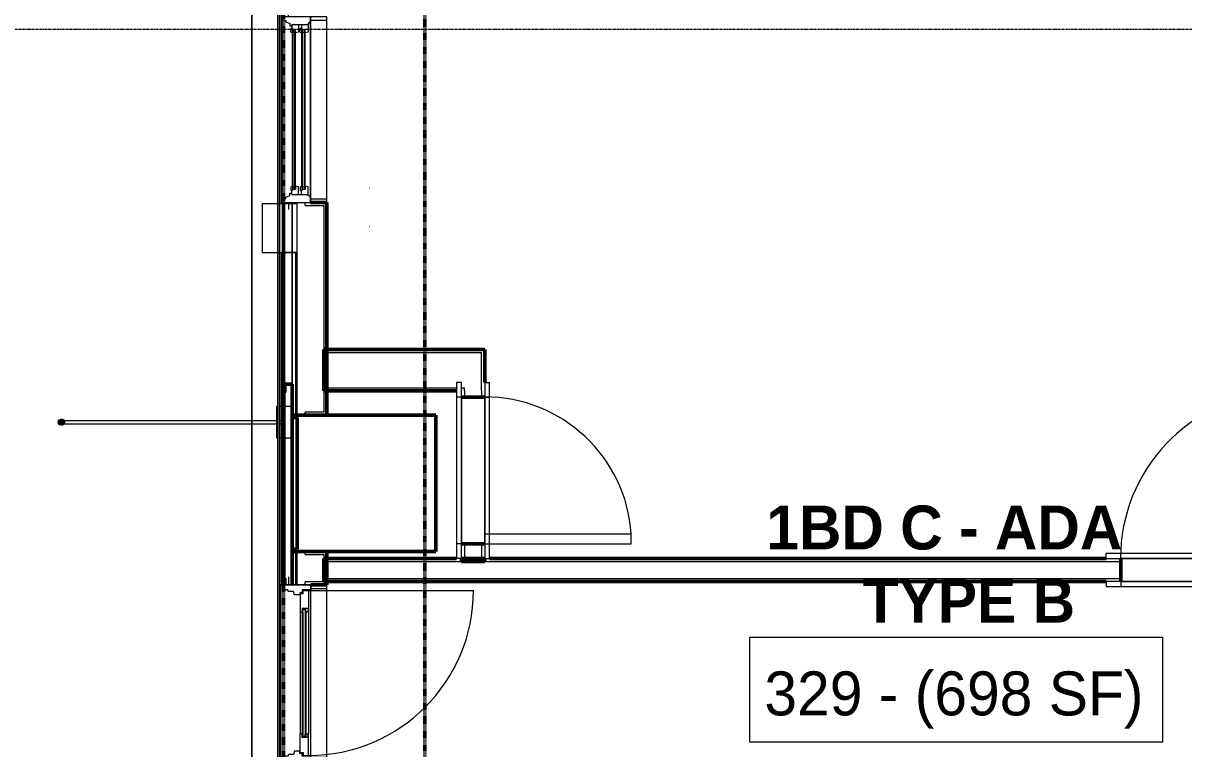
# Model space of a CAD drawing. Header units: inches. Extents: x -4218 to -1830, y 9767 to 12426.
# Drawn here: x -3914 to -3676.5, y 10668.9 to 10817.5 of the extents above; entities that cross this region are included whole.
import ezdxf

# ---------------------------------------------------------------- set-up
doc = ezdxf.new("R2010")
doc.units = ezdxf.units.IN
doc.header["$MEASUREMENT"] = 0
doc.linetypes.add('Dash 1_16_', pattern=[0.125, 0.0625, -0.0625])
doc.linetypes.add('Grid Line 1_2_', pattern=[0.875, 0.5, -0.125, 0.125, -0.125])
for name, color, linetype, lineweight in [('0-1', 7, 'Continuous', 5), ('0-2', 10, 'Continuous', 9), ('A-AREA-IDEN', 2, 'Continuous', 9), ('A-DOOR-1', 10, 'Continuous', 9), ('A-DOOR-2', 50, 'Continuous', 20), ('A-DOOR-5', 31, 'Continuous', 9), ('A-DOOR-6', 31, 'Continuous', 20), ('A-DOOR-FRAM', 31, 'Continuous', 9), ('A-DOOR-FRAM-1', 10, 'Continuous', 9), ('A-DOOR-FRAM-4', 31, 'Continuous', 20), ('A-DOOR-GLAZ', 31, 'Continuous', 9), ('A-GENM', 5, 'Continuous', 9), ('A-GENM-6', 5, 'Continuous', 50), ('A-GLAZ-1', 151, 'Continuous', 9), ('A-GLAZ-2', 151, 'Continuous', 20), ('A-GLAZ-3', 151, 'Continuous', 50), ('A-WALL', 113, 'Continuous', 13), ('A-WALL-1', 7, 'Continuous', 50), ('A-WALL-2', 250, 'Continuous', 13), ('A-WALL-3', 10, 'Continuous', 9), ('A-WALL-4', 252, 'Continuous', 9), ('A-WALL-7', 113, 'Continuous', 9), ('A-WALL-8', 113, 'Continuous', 50), ('C-PROP-LINE-1', 91, 'Dash 1_16_', 50), ('I-WALL-1', 7, 'Continuous', 50), ('M-EQPM', 50, 'Continuous', 9), ('S-GRID-1', 1, 'Grid Line 1_2_', 9)]:
    doc.layers.add(name, color=color, linetype=linetype, lineweight=lineweight)
doc.styles.add('Century Gothic', font='ufonts.com_century-gothic.ttf', dxfattribs={"height": 9})
doc.styles.add('Century Gothic_B', font='GOTHICB.TTF', dxfattribs={"height": 9})

# ---------------------------------------------------------------- blocks, each defined once
blk = doc.blocks.new('SWING - SINGLE - FLUSH - 2-10 x 6-8 - PRIVACY-3199407-BACKGROUND - RCP - 3RD FLOOR')
at = {"layer": 'A-DOOR-1'}
blk.add_arc((17, 2.37), 34.07, 93.3657, 180, dxfattribs=at)
at = {"layer": 'A-DOOR-2'}
for p, q in [((15, 2.37), (15, 36.38)), ((17, 36.38), (15, 36.38)), ((17, 2.37), (17, 36.38)), ((17, 2.37), (15, 2.37))]:
    blk.add_line(p, q, dxfattribs=at)
at = {"layer": 'A-DOOR-FRAM-1'}
for p, q in [((-17, 3.37), (-20, 3.37)), ((-20, 2.37), (-20, 3.37)), ((17, 3.37), (-17, 3.37)), ((-17, 2.37), (-17, 3.37)), ((20, 3.37), (17, 3.37)), ((17, 2.37), (17, 3.37)), ((20, 2.37), (20, 3.37)), ((-20, 2.37), (-17, 2.37)), ((-17, 2.37), (17, 2.37)), ((17, 2.37), (20, 2.37)), ((-17, -2.38), (-20, -2.38)), ((-20, -2.38), (-20, -3.38)), ((17, -2.38), (-17, -2.38)), ((-17, -2.38), (-17, -3.38)), ((20, -2.38), (17, -2.38)), ((17, -2.38), (17, -3.38)), ((20, -2.38), (20, -3.38)), ((-20, -3.38), (-17, -3.38)), ((-17, -3.38), (17, -3.38)), ((17, -3.38), (20, -3.38))]:
    blk.add_line(p, q, dxfattribs=at)
blk = doc.blocks.new('SWING - SINGLE - FLUSH - 30_ x 80_ - MAGIC PAK DOOR - ACOUSTICAL SEAL-3199413-BACKGROUND - RCP - 3RD FLOOR')
at = {"layer": 'A-DOOR-1'}
blk.add_arc((15, 2.375), 30.067, 93.81407, 180, dxfattribs=at)
at = {"layer": 'A-DOOR-2'}
for p, q in [((13, 2.375), (13, 32.375)), ((15, 32.375), (13, 32.375)), ((15, 2.375), (15, 32.375)), ((15, 2.375), (13, 2.375))]:
    blk.add_line(p, q, dxfattribs=at)
at = {"layer": 'A-DOOR-FRAM-1'}
for p, q in [((-15, 3.375), (-18, 3.375)), ((-18, 2.375), (-18, 3.375)), ((15, 3.375), (-15, 3.375)), ((-15, 2.375), (-15, 3.375)), ((18, 3.375), (15, 3.375)), ((15, 2.375), (15, 3.375)), ((18, 2.375), (18, 3.375)), ((-18, 2.375), (-15, 2.375)), ((-15, 2.375), (15, 2.375)), ((15, 2.375), (18, 2.375)), ((-15, -2.375), (-18, -2.375)), ((-18, -2.375), (-18, -3.375)), ((15, -2.375), (-15, -2.375)), ((-15, -2.375), (-15, -3.375)), ((18, -2.375), (15, -2.375)), ((15, -2.375), (15, -3.375)), ((18, -2.375), (18, -3.375)), ((-18, -3.375), (-15, -3.375)), ((-15, -3.375), (15, -3.375)), ((15, -3.375), (18, -3.375))]:
    blk.add_line(p, q, dxfattribs=at)
blk = doc.blocks.new('CTR - 1st Phase - Unit Layouts_rvt-1-BACKGROUND - RCP - 3RD FLOOR')
at = {"layer": 'A-WALL-1'}
for p, q in [((-3819.57, 10740.87), (-3824.32, 10740.87)), ((-3824.32, 10710.87), (-3819.57, 10710.87)), ((-3852.47, 10707.25), (-3852.47, 10707.87)), ((-3852.47, 10707.87), (-3825.32, 10707.87)), ((-3852.47, 10703.75), (-3852.47, 10707.25)), ((-3824.32, 10707.87), (-3819.57, 10707.87)), ((-3824.32, 10707.25), (-3824.32, 10707.87)), ((-3823.7, 10707.25), (-3824.32, 10707.25)), ((-3820.2, 10707.25), (-3823.7, 10707.25)), ((-3819.57, 10707.25), (-3820.2, 10707.25)), ((-3819.57, 10707.87), (-3819.57, 10707.25)), ((-3818.57, 10707.87), (-3692.37, 10707.87)), ((-3689.37, 10707.87), (-3689.37, 10703.12)), ((-3852.47, 10703.12), (-3852.47, 10703.75)), ((-3692.37, 10703.12), (-3852.47, 10703.12))]:
    blk.add_line(p, q, dxfattribs=at)
at = {"layer": 'A-WALL-2'}
for p, q in [((-3852.47, 10750.04), (-3820.2, 10750.04)), ((-3820.2, 10742.79), (-3820.2, 10750.04)), ((-3852.47, 10742.79), (-3825.32, 10742.79)), ((-3824.32, 10742.79), (-3823.7, 10742.79)), ((-3823.7, 10742.17), (-3823.7, 10742.79)), ((-3823.7, 10742.17), (-3823.7, 10740.87)), ((-3820.2, 10742.17), (-3820.2, 10742.79)), ((-3820.2, 10742.17), (-3820.2, 10740.87)), ((-3823.7, 10710.87), (-3823.7, 10707.87)), ((-3820.2, 10710.87), (-3820.2, 10707.87)), ((-3851.85, 10703.75), (-3851.85, 10707.25)), ((-3851.85, 10707.25), (-3689.37, 10707.25)), ((-3820.2, 10707.87), (-3823.7, 10707.87)), ((-3851.85, 10703.75), (-3689.37, 10703.75))]:
    blk.add_line(p, q, dxfattribs=at)
at = {"layer": 'A-WALL-3'}
for p, q in [((-3824.32, 10740.87), (-3824.32, 10710.87)), ((-3819.57, 10710.87), (-3819.57, 10740.87)), ((-3655.37, 10707.87), (-3689.37, 10707.87)), ((-3689.37, 10703.12), (-3655.37, 10703.12))]:
    blk.add_line(p, q, dxfattribs=at)
at = {"layer": 'A-WALL-4'}
for p, q in [((-3824.32, 10740.87), (-3819.57, 10740.87)), ((-3824.32, 10710.87), (-3819.57, 10710.87)), ((-3689.37, 10703.12), (-3689.37, 10707.87))]:
    blk.add_line(p, q, dxfattribs=at)
at = {"layer": 'I-WALL-1'}
for p, q in [((-3852.47, 10742.17), (-3852.47, 10750.67)), ((-3852.47, 10750.67), (-3819.57, 10750.67)), ((-3819.57, 10750.67), (-3819.57, 10750.04)), ((-3819.57, 10750.04), (-3819.57, 10743.87)), ((-3825.32, 10742.17), (-3852.47, 10742.17))]:
    blk.add_line(p, q, dxfattribs=at)
at = {"layer": '0-2', "rotation": 269.9999999999971}
blk.add_blockref('SWING - SINGLE - FLUSH - 30_ x 80_ - MAGIC PAK DOOR - ACOUSTICAL SEAL-3199413-BACKGROUND - RCP - 3RD FLOOR', (-3821.95, 10725.87), dxfattribs=at)
at = {"layer": '0-2'}
blk.add_blockref('SWING - SINGLE - FLUSH - 2-10 x 6-8 - PRIVACY-3199407-BACKGROUND - RCP - 3RD FLOOR', (-3672.37, 10705.5), dxfattribs=at)
blk = doc.blocks.new('Basic Wall _ EXT - FIBER CEMENT - LARGE - ___-2162461-BACKGROUND - RCP - 3RD FLOOR')
at = {"layer": 'A-WALL-7'}
for p, q in [((-3861.93, 9978.98), (-3861.93, 11995.77)), ((-3861.63, 11995.77), (-3861.63, 10089.2)), ((-3861.63, 11995.77), (-3861.63, 10089.2)), ((-3861.62, 11995.77), (-3861.62, 10089.2)), ((-3861.6, 11995.77), (-3861.6, 10089.2)), ((-3861.6, 11995.77), (-3861.6, 10089.2)), ((-3861.59, 11995.77), (-3861.59, 10089.2)), ((-3859, 10780.78), (-3859, 10743.56)), ((-3859, 10780.78), (-3859, 10743.56)), ((-3858.97, 10743.56), (-3858.97, 10780.78)), ((-3858.97, 10780.78), (-3858.97, 10743.56)), ((-3859, 10743.56), (-3859, 10702.45)), ((-3859, 10743.56), (-3859, 10702.45)), ((-3858.97, 10737.19), (-3858.97, 10743.56)), ((-3858.97, 10743.56), (-3858.97, 10737.19)), ((-3858.97, 10737.19), (-3858.97, 10736.75)), ((-3858.97, 10736.75), (-3858.97, 10709.75)), ((-3858.97, 10709.75), (-3858.97, 10709.31)), ((-3858.97, 10702.45), (-3858.97, 10709.31)), ((-3858.97, 10709.31), (-3858.97, 10702.45))]:
    blk.add_line(p, q, dxfattribs=at)
blk = doc.blocks.new('Basic Wall _ EXT - FIBER CEMENT - SMALL - ___-2145935-BACKGROUND - RCP - 3RD FLOOR')
at = {"layer": 'A-WALL-7'}
for p, q in [((-3867.29, 10977.68), (-3867.29, 10736.13)), ((-3867.29, 10977.68), (-3867.29, 10736.13)), ((-3867.21, 10736.13), (-3867.21, 10977.68)), ((-3867.21, 10977.68), (-3867.21, 10736.13)), ((-3861.25, 10974.8), (-3861.25, 10780.53)), ((-3861.19, 10974.8), (-3861.19, 10780.53)), ((-3860.73, 10780.78), (-3860.73, 10780.53)), ((-3860.73, 10780.78), (-3860.73, 10780.53)), ((-3860.73, 10780.78), (-3860.73, 10780.53)), ((-3858.3, 10780.78), (-3858.3, 10780.53)), ((-3858.3, 10780.78), (-3858.3, 10780.53)), ((-3861.25, 10770.53), (-3861.25, 10739.01)), ((-3861.19, 10770.53), (-3861.19, 10739.01)), ((-3860.73, 10770.53), (-3860.73, 10739.01)), ((-3860.73, 10770.53), (-3860.73, 10739.01)), ((-3860.73, 10770.53), (-3860.73, 10739.01)), ((-3858.3, 10770.53), (-3858.3, 10737.19)), ((-3858.3, 10770.53), (-3858.3, 10737.19)), ((-3861.25, 10739.01), (-3861.25, 10738.93)), ((-3861.25, 10738.9), (-3861.25, 10736.13)), ((-3861.19, 10739.01), (-3861.19, 10738.93)), ((-3861.19, 10738.9), (-3861.19, 10736.13)), ((-3860.73, 10739.01), (-3860.73, 10736.12)), ((-3860.73, 10739.01), (-3860.73, 10736.12)), ((-3860.73, 10739.01), (-3860.73, 10736.12)), ((-3867.29, 10736.07), (-3867.29, 10736.02)), ((-3867.29, 10736.07), (-3867.29, 10736.02)), ((-3867.29, 10736.01), (-3867.29, 10735.95)), ((-3867.29, 10736.01), (-3867.29, 10735.95)), ((-3867.29, 10735.94), (-3867.29, 10735.86)), ((-3867.29, 10735.94), (-3867.29, 10735.86)), ((-3867.29, 10735.85), (-3867.29, 10735.76)), ((-3867.29, 10735.85), (-3867.29, 10735.76)), ((-3867.29, 10735.75), (-3867.29, 10735.67)), ((-3867.29, 10735.75), (-3867.29, 10735.67)), ((-3867.29, 10735.65), (-3867.29, 10735.58)), ((-3867.29, 10735.65), (-3867.29, 10735.58)), ((-3867.29, 10735.56), (-3867.29, 10735.5)), ((-3867.29, 10735.56), (-3867.29, 10735.5)), ((-3867.29, 10735.49), (-3867.29, 10735.44)), ((-3867.29, 10735.49), (-3867.29, 10735.44)), ((-3867.29, 10735.38), (-3867.29, 10632.64)), ((-3867.29, 10735.38), (-3867.29, 10632.64)), ((-3867.21, 10736.02), (-3867.21, 10736.07)), ((-3867.21, 10736.07), (-3867.21, 10736.02)), ((-3867.21, 10735.95), (-3867.21, 10736.01)), ((-3867.21, 10736.01), (-3867.21, 10735.95)), ((-3867.21, 10735.86), (-3867.21, 10735.94)), ((-3867.21, 10735.94), (-3867.21, 10735.86)), ((-3867.21, 10735.76), (-3867.21, 10735.85)), ((-3867.21, 10735.85), (-3867.21, 10735.76)), ((-3867.21, 10735.67), (-3867.21, 10735.75)), ((-3867.21, 10735.75), (-3867.21, 10735.67)), ((-3867.21, 10735.58), (-3867.21, 10735.65)), ((-3867.21, 10735.65), (-3867.21, 10735.58)), ((-3867.21, 10735.5), (-3867.21, 10735.56)), ((-3867.21, 10735.56), (-3867.21, 10735.5)), ((-3867.21, 10735.44), (-3867.21, 10735.49)), ((-3867.21, 10735.49), (-3867.21, 10735.44)), ((-3867.21, 10632.64), (-3867.21, 10735.38)), ((-3867.21, 10735.38), (-3867.21, 10632.64)), ((-3861.25, 10736.08), (-3861.25, 10736.02)), ((-3861.25, 10736.02), (-3861.25, 10735.94)), ((-3861.25, 10735.94), (-3861.25, 10735.85)), ((-3861.25, 10735.85), (-3861.25, 10735.76)), ((-3861.25, 10735.76), (-3861.25, 10735.66)), ((-3861.25, 10735.66), (-3861.25, 10735.57)), ((-3861.25, 10735.57), (-3861.25, 10735.51)), ((-3861.25, 10735.49), (-3861.25, 10735.43)), ((-3861.25, 10735.38), (-3861.25, 10732.62)), ((-3861.19, 10736.08), (-3861.19, 10736.02)), ((-3861.19, 10736.02), (-3861.19, 10735.94)), ((-3861.19, 10735.94), (-3861.19, 10735.85)), ((-3861.19, 10735.85), (-3861.19, 10735.76)), ((-3861.19, 10735.76), (-3861.19, 10735.66)), ((-3861.19, 10735.66), (-3861.19, 10735.57)), ((-3861.19, 10735.57), (-3861.19, 10735.49)), ((-3861.19, 10735.49), (-3861.19, 10735.43)), ((-3861.19, 10735.38), (-3861.19, 10732.62)), ((-3860.73, 10736.08), (-3860.73, 10736.02)), ((-3860.73, 10736.08), (-3860.73, 10736.02)), ((-3860.73, 10736.08), (-3860.73, 10736.02)), ((-3860.73, 10736.02), (-3860.73, 10735.94)), ((-3860.73, 10736.02), (-3860.73, 10735.94)), ((-3860.73, 10736.02), (-3860.73, 10735.94)), ((-3860.73, 10735.94), (-3860.73, 10735.85)), ((-3860.73, 10735.94), (-3860.73, 10735.85)), ((-3860.73, 10735.94), (-3860.73, 10735.85)), ((-3860.73, 10735.85), (-3860.73, 10735.76)), ((-3860.73, 10735.85), (-3860.73, 10735.76)), ((-3860.73, 10735.85), (-3860.73, 10735.76)), ((-3860.73, 10735.76), (-3860.73, 10735.66)), ((-3860.73, 10735.76), (-3860.73, 10735.66)), ((-3860.73, 10735.76), (-3860.73, 10735.66)), ((-3860.73, 10735.66), (-3860.73, 10735.57)), ((-3860.73, 10735.66), (-3860.73, 10735.57)), ((-3860.73, 10735.66), (-3860.73, 10735.57)), ((-3860.73, 10735.57), (-3860.73, 10735.49)), ((-3860.73, 10735.57), (-3860.73, 10735.49)), ((-3860.73, 10735.57), (-3860.73, 10735.49)), ((-3860.73, 10735.49), (-3860.73, 10735.43)), ((-3860.73, 10735.49), (-3860.73, 10735.43)), ((-3860.73, 10735.49), (-3860.73, 10735.43)), ((-3860.73, 10735.36), (-3860.73, 10732.51)), ((-3860.73, 10735.36), (-3860.73, 10732.51)), ((-3860.73, 10735.36), (-3860.73, 10732.51)), ((-3861.25, 10732.58), (-3861.25, 10732.51)), ((-3861.25, 10732.51), (-3861.25, 10702.45)), ((-3861.19, 10732.58), (-3861.19, 10732.51)), ((-3861.19, 10732.51), (-3861.19, 10702.45)), ((-3860.73, 10732.51), (-3860.73, 10702.45)), ((-3860.73, 10732.51), (-3860.73, 10702.45)), ((-3860.73, 10732.51), (-3860.73, 10702.45)), ((-3858.3, 10709.31), (-3858.3, 10702.45)), ((-3858.3, 10709.31), (-3858.3, 10702.45))]:
    blk.add_line(p, q, dxfattribs=at)
blk = doc.blocks.new('Perforated Panel at Magic-Pak - hvac panel - 3rd floor-2505075-BACKGROUND - RCP - 3RD FLOOR')
at = {"layer": 'A-GLAZ-3'}
for p, q in [((-19.01, 4.44), (19.01, 4.44)), ((-19.01, 4.37), (-19.01, 4.44)), ((19.01, 4.37), (-19.01, 4.37)), ((19.01, 4.44), (19.01, 4.37))]:
    blk.add_line(p, q, dxfattribs=at)
blk = doc.blocks.new('Window-Double_Hung-Andersen-400_Series-Tilt_Wash - DOUBLE HUNG - COTTAGE - 3RD FLOOR-2888224-BACKGROUND - RCP - 3RD FLOOR')
at = {"layer": 'A-GLAZ-1'}
for p, q in [((-16.29, 2.5), (-15.7, 2.5)), ((-15.82, 2.5), (-15.82, 2.12)), ((-15.7, 2.62), (15.7, 2.62)), ((-15.7, 2.5), (15.7, 2.5)), ((16.29, 2.5), (15.7, 2.5)), ((15.82, 2.5), (15.82, 2.12)), ((-16.29, 2.12), (-15.7, 2.12)), ((-16.29, 0.56), (-15.7, 0.56)), ((-16.29, 0.19), (-15.7, 0.19)), ((-15.82, 0.56), (-15.82, 0.19)), ((-15.7, 2.12), (15.7, 2.12)), ((-15.7, 2), (15.7, 2)), ((-15.7, 0.69), (15.7, 0.69)), ((-15.7, 0.56), (15.7, 0.56)), ((-15.7, 0.19), (15.7, 0.19)), ((-15.7, 0.06), (15.7, 0.06)), ((16.29, 2.12), (15.7, 2.12)), ((16.29, 0.56), (15.7, 0.56)), ((16.29, 0.19), (15.7, 0.19)), ((15.82, 0.56), (15.82, 0.19)), ((18.95, -1.06), (-18.95, -1.06)), ((-18.95, -1.06), (-18.95, -4.44)), ((-18.32, -1.06), (-18.32, -4.44)), ((18.32, -1.06), (18.32, -4.44)), ((18.95, -4.44), (18.95, -1.06)), ((-19.01, -2.44), (-19.01, -3.94)), ((-19.01, -2.44), (-18.95, -2.44)), ((-19.01, -3.94), (-18.95, -3.94)), ((-18.95, -4.44), (18.95, -4.44)), ((18.95, -2.44), (19.01, -2.44)), ((18.95, -3.94), (19.01, -3.94)), ((19.01, -3.94), (19.01, -2.44))]:
    blk.add_line(p, q, dxfattribs=at)
at = {"layer": 'A-GLAZ-2'}
for p, q in [((19.01, 4.81), (-19.01, 4.81)), ((-19.01, 4.81), (-19.01, -1.06)), ((-18.2, 4.81), (-18.2, 4)), ((18.2, 4.81), (18.2, 4)), ((19.01, -1.06), (19.01, 4.81)), ((-19.01, 3.44), (-20.51, 3.44)), ((-18.2, 4), (-17.92, 4)), ((-17.92, 4), (-17.61, 3.19)), ((-17.61, 3.19), (-17.14, 3.19)), ((-17.42, 2.75), (-16.57, 2.75)), ((-17.42, 2.75), (-17.42, -0.56)), ((-17.14, 3.19), (-17.14, 2.75)), ((-15.86, 2.97), (-16.57, 2.97)), ((-16.57, 2.62), (-16.57, 2.97)), ((-15.7, 2.62), (-16.57, 2.62)), ((-16.29, 2.62), (-16.29, 2)), ((-15.86, 2.97), (-15.7, 2.62)), ((15.86, 2.97), (15.7, 2.62)), ((15.7, 2.62), (16.57, 2.62)), ((15.86, 2.97), (16.57, 2.97)), ((16.29, 2.62), (16.29, 2)), ((16.57, 2.62), (16.57, 2.97)), ((17.42, 2.75), (16.57, 2.75)), ((17.14, 3.19), (17.14, 2.75)), ((17.61, 3.19), (17.14, 3.19)), ((17.42, 2.75), (17.42, -0.56)), ((17.92, 4), (17.61, 3.19)), ((18.2, 4), (17.92, 4)), ((19.01, 3.44), (20.51, 3.44)), ((-17.42, 1.37), (-15.86, 1.37)), ((-17.42, 0.81), (-16.57, 0.81)), ((-15.86, 1.03), (-16.57, 1.03)), ((-16.57, 0.69), (-16.57, 1.03)), ((-15.7, 0.69), (-16.57, 0.69)), ((-15.7, 2), (-16.29, 2)), ((-16.29, 0.69), (-16.29, 0.06)), ((-15.7, 0.06), (-16.29, 0.06)), ((-15.86, 1.37), (-15.7, 2)), ((-15.86, 1.03), (-15.7, 0.69)), ((-15.86, -0.56), (-15.7, 0.06)), ((15.7, 2), (16.29, 2)), ((15.86, 1.37), (15.7, 2)), ((15.86, 1.03), (15.7, 0.69)), ((15.7, 0.69), (16.57, 0.69)), ((15.7, 0.06), (16.29, 0.06)), ((15.86, -0.56), (15.7, 0.06)), ((17.42, 1.37), (15.86, 1.37)), ((15.86, 1.03), (16.57, 1.03)), ((16.29, 0.69), (16.29, 0.06)), ((16.57, 0.69), (16.57, 1.03)), ((17.42, 0.81), (16.57, 0.81)), ((-19.01, -1.06), (19.01, -1.06)), ((-17.67, -0.78), (-18, -1.06)), ((-17.67, -0.78), (-17.67, -0.56)), ((-17.67, -0.56), (-15.86, -0.56)), ((17.67, -0.56), (15.86, -0.56)), ((17.67, -0.78), (17.67, -0.56)), ((17.67, -0.78), (18, -1.06))]:
    blk.add_line(p, q, dxfattribs=at)
blk = doc.blocks.new('Family1 - SCUPPER-V114-BACKGROUND - RCP - 3RD FLOOR')
at = {"layer": 'A-GENM'}
for p, q in [((5, 8.81), (-5, 8.81)), ((-5, 8.81), (-5, 5.63)), ((5, 8.81), (5, 5.63)), ((-5, 5.46), (-5, 5.31)), ((-5, 5.31), (-5, 4.44)), ((5, 5.46), (5, 5.31)), ((5, 5.31), (5, 4.44)), ((-5, 4.44), (-5, 4.24)), ((-5, 4.19), (-5, 2.69)), ((-5, 2.69), (-5, 1.69)), ((5, 4.44), (5, 4.24)), ((5, 4.18), (5, 2.69)), ((5, 2.69), (5, 1.69))]:
    blk.add_line(p, q, dxfattribs=at)
blk = doc.blocks.new('V-Series_EWC4_SPVU_RFA_2015 - 2ND AND 3RD FLOOR-2226480-BACKGROUND - RCP - 3RD FLOOR')
at = {"layer": 'A-GENM-6'}
for p, q in [((-3858.97, 11736.15), (-3858.97, 11736.59)), ((-3858.97, 11736.59), (-3829.54, 11736.59)), ((-3858.97, 11735.65), (-3858.97, 11736.15)), ((-3858.97, 11736.15), (-3857.97, 11736.15)), ((-3857.97, 11736.15), (-3858.97, 11736.15)), ((-3858.97, 11709.65), (-3858.97, 11735.65)), ((-3857.97, 11736.15), (-3857.97, 11735.65)), ((-3857.97, 11709.15), (-3857.97, 11736.15)), ((-3857.97, 11735.65), (-3857.97, 11709.65)), ((-3829.54, 11736.59), (-3829.54, 11708.71)), ((-3858.97, 11709.15), (-3858.97, 11709.65)), ((-3857.97, 11709.15), (-3858.97, 11709.15)), ((-3858.97, 11708.71), (-3858.97, 11709.15)), ((-3858.97, 11709.15), (-3857.97, 11709.15)), ((-3829.54, 11708.71), (-3858.97, 11708.71)), ((-3857.97, 11709.65), (-3857.97, 11709.15))]:
    blk.add_line(p, q, dxfattribs=at)
blk = doc.blocks.new('Walls 59 - Walls 1-2574702-BACKGROUND - RCP - 3RD FLOOR')
at = {"layer": 'A-WALL-7'}
for p, q in [((-3862.1, 10739.01), (-3861.92, 10739.01)), ((-3862.1, 10739.01), (-3862.1, 10732.51)), ((-3862.1, 10736.13), (-3862.1, 10739.01)), ((-3861.74, 10739.01), (-3861.6, 10739.01)), ((-3861.59, 10739.01), (-3860.72, 10739.01)), ((-3860.66, 10739.01), (-3860.53, 10739.01)), ((-3860.52, 10739.01), (-3860.48, 10739.01)), ((-3860.47, 10739.01), (-3859.17, 10739.01)), ((-3859.17, 10739.01), (-3859.17, 10738.57)), ((-3859.17, 10732.51), (-3859.17, 10739.01)), ((-3859.17, 10738.57), (-3859.17, 10738.05)), ((-3859.17, 10738.05), (-3859.17, 10736.6)), ((-3906.21, 10736.13), (-3862.1, 10736.13)), ((-3862.1, 10735.38), (-3906.21, 10735.38)), ((-3862.1, 10736.13), (-3861.92, 10736.13)), ((-3862.1, 10736.02), (-3862.1, 10736.08)), ((-3862.1, 10735.95), (-3862.1, 10736.02)), ((-3862.1, 10735.86), (-3862.1, 10735.94)), ((-3862.1, 10735.76), (-3862.1, 10735.85)), ((-3862.1, 10735.66), (-3862.1, 10735.75)), ((-3862.1, 10735.57), (-3862.1, 10735.66)), ((-3862.1, 10735.49), (-3862.1, 10735.57)), ((-3862.1, 10735.43), (-3862.1, 10735.49)), ((-3861.92, 10735.38), (-3862.1, 10735.38)), ((-3862.1, 10732.51), (-3862.1, 10735.38)), ((-3861.74, 10736.13), (-3861.6, 10736.13)), ((-3861.6, 10735.38), (-3861.74, 10735.38)), ((-3861.59, 10736.13), (-3860.79, 10736.13)), ((-3860.79, 10735.38), (-3861.59, 10735.38)), ((-3859.17, 10736.6), (-3859.17, 10732.94)), ((-3861.92, 10732.51), (-3862.1, 10732.51)), ((-3861.6, 10732.51), (-3861.74, 10732.51)), ((-3860.72, 10732.51), (-3861.59, 10732.51)), ((-3860.53, 10732.51), (-3860.66, 10732.51)), ((-3860.48, 10732.51), (-3860.53, 10732.51)), ((-3859.17, 10732.51), (-3860.47, 10732.51)), ((-3859.17, 10732.94), (-3859.17, 10732.51))]:
    blk.add_line(p, q, dxfattribs=at)
for start_param, end_param in [(1.310938, 1.569046), (1.572547, 1.830655), (1.049162, 1.307556), (1.834037, 2.092431), (0.787185, 1.046129), (2.095464, 2.354408), (0.524991, 0.784707), (2.356886, 2.616602), (0.262584, 0.523234), (2.698715, 2.879008), (0, 0.261656), (2.879936, 3.119324), (6.072664, 6.283185), (3.141593, 3.352114), (5.497787, 5.759587), (3.665191, 3.926991), (4.974188, 5.235988), (4.18879, 4.45059), (4.531436, 4.893342)]:
    blk.add_ellipse((-3860.79, 10735.76), major_axis=(0, 0.375), ratio=0.86769, start_param=start_param, end_param=end_param, dxfattribs=at)
at = {"layer": 'A-WALL-8', "flags": 128}
for points in [[(-3906.21, 10735.38), (-3906.32, 10735.39), (-3906.41, 10735.42), (-3906.5, 10735.48), (-3906.57, 10735.54), (-3906.62, 10735.62), (-3906.64, 10735.71), (-3906.64, 10735.8), (-3906.62, 10735.89), (-3906.57, 10735.97), (-3906.5, 10736.04), (-3906.41, 10736.09), (-3906.32, 10736.12), (-3906.21, 10736.13)], [(-3906.21, 10736.13), (-3906.11, 10736.12), (-3906.01, 10736.09), (-3905.93, 10736.04), (-3905.86, 10735.97), (-3905.81, 10735.89), (-3905.78, 10735.8), (-3905.78, 10735.71), (-3905.81, 10735.62), (-3905.86, 10735.54), (-3905.93, 10735.48), (-3906.01, 10735.42), (-3906.11, 10735.39), (-3906.21, 10735.38)]]:
    blk.add_lwpolyline(points, dxfattribs=at)
blk = doc.blocks.new('Door-Inswing-Andersen-400_Series-Single - 3_ 0-1_8_ x 6_ 7-1_2_ - 3rd floor-2895869-BACKGROUND - RCP - 3RD FLOOR')
at = {"layer": 'A-DOOR-5'}
blk.add_line((16.87, -0.66), (16.87, -34.41), dxfattribs=at)
blk.add_arc((16.87, -0.66), 33.75, 180, 270, dxfattribs=at)
at = {"layer": 'A-DOOR-6'}
for p, q in [((-16.26, 0.42), (-16.87, 0.41)), ((-16.87, 0.41), (-16.87, -0.66)), ((-16.26, 1.06), (-16.26, 0.42)), ((-16.26, 1.06), (-12.44, 1.06)), ((-13.19, 0.66), (-12.44, 0.66)), ((-13.19, -0.66), (-13.19, 0.66)), ((-12.44, 0.75), (-12.47, 1.06)), ((12.44, 1.06), (-12.44, 1.06)), ((-12.44, 0.66), (-12.44, 0.75)), ((16.26, 1.06), (12.44, 1.06)), ((12.44, 0.75), (12.47, 1.06)), ((12.44, 0.66), (12.44, 0.75)), ((13.19, 0.66), (12.44, 0.66)), ((13.19, -0.66), (13.19, 0.66)), ((16.26, 1.06), (16.26, 0.42)), ((16.26, 0.42), (16.87, 0.41)), ((16.87, 0.41), (16.87, -0.66)), ((-16.87, -0.66), (-12.44, -0.66)), ((-12.44, -0.09), (-13.19, -0.09)), ((-13.19, -0.59), (-12.67, -0.59)), ((-13.19, -0.66), (-13.19, -0.59)), ((-12.67, -0.59), (-12.47, -0.34)), ((-12.47, -0.34), (-12.44, -0.16)), ((-12.44, -0.16), (-12.44, -0.09)), ((12.44, -0.66), (-12.44, -0.66)), ((12.44, -0.09), (13.19, -0.09)), ((12.44, -0.16), (12.44, -0.09)), ((12.47, -0.34), (12.44, -0.16)), ((16.87, -0.66), (12.44, -0.66)), ((12.67, -0.59), (12.47, -0.34)), ((13.19, -0.59), (12.67, -0.59)), ((13.19, -0.66), (13.19, -0.59))]:
    blk.add_line(p, q, dxfattribs=at)
at = {"layer": 'A-DOOR-FRAM'}
for p, q in [((-17.31, -1.13), (-17.94, -1.13)), ((-17.94, -1.13), (-17.94, -4.44)), ((-17.31, -4.44), (-17.31, -1.13)), ((17.94, -1.13), (17.31, -1.13)), ((17.31, -1.13), (17.31, -4.44)), ((17.94, -4.44), (17.94, -1.13)), ((-17.94, -4.44), (-17.31, -4.44)), ((17.31, -4.44), (17.94, -4.44))]:
    blk.add_line(p, q, dxfattribs=at)
at = {"layer": 'A-DOOR-FRAM-4'}
for p, q in [((18.06, 5.09), (-18.06, 5.09)), ((-18.06, 5.09), (-18.06, -1.13)), ((18.06, -1.13), (18.06, 5.09)), ((-19.69, 3.44), (-18.06, 3.44)), ((-18.06, 4.75), (-18.06, -1.13)), ((-18.06, 4.75), (-17.03, 4.75)), ((-17.03, 3.63), (-17.03, 4.75)), ((-16.69, 3.39), (-17.03, 3.63)), ((-16.69, 2.39), (-16.69, 3.39)), ((-16, 2.23), (-16.69, 2.39)), ((16, 2.23), (16.69, 2.39)), ((16.69, 3.39), (17.03, 3.63)), ((16.69, 2.39), (16.69, 3.39)), ((17.03, 3.63), (17.03, 4.75)), ((18.06, 4.75), (17.03, 4.75)), ((18.06, 4.75), (18.06, -1.13)), ((19.69, 3.44), (18.06, 3.44)), ((-17.03, 0.66), (-16.45, 0.66)), ((-17.03, -1.13), (-17.03, 0.66)), ((-16.45, 0.66), (-16.45, 1.09)), ((-16.45, 1.09), (-16, 1.09)), ((-16, 1.09), (-16, 2.23)), ((16, 1.09), (16, 2.23)), ((16.45, 1.09), (16, 1.09)), ((16.45, 0.66), (16.45, 1.09)), ((17.03, 0.66), (16.45, 0.66)), ((17.03, -1.13), (17.03, 0.66)), ((-17.69, -1.13), (-18.06, -1.13)), ((-18.06, -1.13), (18.06, -1.13)), ((-18.06, -1.13), (-17.03, -1.13)), ((18.06, -1.13), (17.03, -1.13))]:
    blk.add_line(p, q, dxfattribs=at)
at = {"layer": 'A-DOOR-GLAZ'}
for p, q in [((-12.44, 0.5), (-13.19, 0.5)), ((-13.19, 0.06), (-12.44, 0.06)), ((-12.98, 0.5), (-12.98, 0.06)), ((12.44, 0.66), (-12.44, 0.66)), ((12.44, 0.5), (-12.44, 0.5)), ((12.44, 0.06), (-12.44, 0.06)), ((12.44, 0.5), (13.19, 0.5)), ((13.19, 0.06), (12.44, 0.06)), ((12.98, 0.5), (12.98, 0.06)), ((12.44, -0.09), (-12.44, -0.09))]:
    blk.add_line(p, q, dxfattribs=at)
blk = doc.blocks.new('22142613 - Roof Drains - Type A - 15_ Strainer - 8_ Drain-2082947-BACKGROUND - RCP - 3RD FLOOR')
at = {"layer": 'M-EQPM'}
for p, q in [((-3843.19, 11668.75), (-3843.14, 11668.75)), ((-3843.14, 11660.75), (-3843.19, 11660.75))]:
    blk.add_line(p, q, dxfattribs=at)
blk = doc.blocks.new('Family - ___-2835860-BACKGROUND - RCP - 3RD FLOOR')
at = {"layer": 'C-PROP-LINE-1'}
blk.add_line((-3860.72, 9980.19), (-3860.72, 11434.39), dxfattribs=at)
blk = doc.blocks.new('Family - ___-2835903-BACKGROUND - RCP - 3RD FLOOR')
at = {"layer": 'C-PROP-LINE-1'}
blk.add_line((-3831.82, 10009.09), (-3831.82, 12089.69), dxfattribs=at)
blk = doc.blocks.new('Family - ___-2835932-BACKGROUND - RCP - 3RD FLOOR')
at = {"layer": 'C-PROP-LINE-1'}
blk.add_line((-3860.72, 9980.19), (-3860.72, 12118.59), dxfattribs=at)

msp = doc.modelspace()

# ---------------------------------------------------------------- linework, layer by layer
at = {"layer": 'A-AREA-IDEN', "flags": 128}
msp.add_lwpolyline([(-3765.33, 10691.72), (-3680.83, 10691.72), (-3680.83, 10670.23), (-3765.33, 10670.23)], close=True, dxfattribs=at)
at = {"layer": 'A-WALL'}
for p, q in [((-3860.47, 10743.56), (-3860.47, 10780.78)), ((-3858.97, 10743.56), (-3858.97, 10780.78)), ((-3857.97, 10737.19), (-3857.97, 10780.78)), ((-3856.29, 10780.15), (-3856.29, 10780.78)), ((-3856.29, 10780.15), (-3852.47, 10780.15)), ((-3852.47, 10780.15), (-3852.47, 10737.81)), ((-3856.29, 10737.19), (-3856.29, 10737.81)), ((-3852.47, 10737.81), (-3856.29, 10737.81)), ((-3857.97, 10702.45), (-3857.97, 10709.31)), ((-3856.29, 10708.69), (-3856.29, 10709.31)), ((-3856.29, 10708.69), (-3852.47, 10708.69)), ((-3852.47, 10708.69), (-3852.47, 10703.08)), ((-3860.47, 10703.08), (-3860.72, 10703.08)), ((-3856.29, 10702.45), (-3856.29, 10703.08)), ((-3852.47, 10703.08), (-3856.29, 10703.08))]:
    msp.add_line(p, q, dxfattribs=at)
at = {"layer": 'A-WALL-7'}
for p, q in [((-3860.52, 10780.53), (-3860.72, 10780.53)), ((-3857.98, 10780.53), (-3860.46, 10780.53)), ((-3851.85, 10780.78), (-3851.85, 10780.84)), ((-3860.52, 10770.53), (-3860.72, 10770.53)), ((-3857.97, 10770.53), (-3860.47, 10770.53)), ((-3860.47, 10703.79), (-3860.47, 10741.81)), ((-3858.97, 10709.31), (-3858.97, 10737.19)), ((-3851.85, 10702.33), (-3851.85, 10702.45)), ((-3851.85, 10667.08), (-3851.85, 10701.7))]:
    msp.add_line(p, q, dxfattribs=at)
at = {"layer": 'A-WALL-8'}
for p, q in [((-3860.72, 10741.81), (-3860.72, 10780.78)), ((-3855.22, 10780.78), (-3851.85, 10780.78)), ((-3851.85, 10780.78), (-3851.85, 10737.19)), ((-3860.47, 10741.81), (-3860.72, 10741.81)), ((-3858.97, 10743.56), (-3860.47, 10743.56)), ((-3860.47, 10743.56), (-3860.47, 10741.81)), ((-3858.97, 10737.19), (-3858.97, 10743.56)), ((-3851.85, 10737.19), (-3858.97, 10737.19)), ((-3858.97, 10702.45), (-3858.97, 10709.31)), ((-3858.97, 10709.31), (-3851.85, 10709.31)), ((-3851.85, 10709.31), (-3851.85, 10702.45)), ((-3860.72, 10702.45), (-3860.72, 10703.79)), ((-3860.72, 10703.79), (-3860.47, 10703.79)), ((-3860.47, 10703.79), (-3860.47, 10702.45)), ((-3851.85, 10702.45), (-3855.16, 10702.45))]:
    msp.add_line(p, q, dxfattribs=at)
at = {"layer": 'S-GRID-1'}
msp.add_line((-1830.2, 10816.19), (-4168.71, 10816.19), dxfattribs=at)

# ---------------------------------------------------------------- block references
at = {"layer": '0-1'}
msp.add_blockref('CTR - 1st Phase - Unit Layouts_rvt-1-BACKGROUND - RCP - 3RD FLOOR', (0, 0), dxfattribs=at)
at = {"layer": 'A-DOOR-5', "rotation": 89.99999999999991}
msp.add_blockref('Door-Inswing-Andersen-400_Series-Single - 3_ 0-1_8_ x 6_ 7-1_2_ - 3rd floor-2895869-BACKGROUND - RCP - 3RD FLOOR', (-3856.29, 10684.39), dxfattribs=at)
at = {"layer": 'A-GENM', "rotation": 89.99999999999991}
msp.add_blockref('Family1 - SCUPPER-V114-BACKGROUND - RCP - 3RD FLOOR', (-3856.29, 10775.53), dxfattribs=at)
at = {"layer": 'A-GENM'}
msp.add_blockref('V-Series_EWC4_SPVU_RFA_2015 - 2ND AND 3RD FLOOR-2226480-BACKGROUND - RCP - 3RD FLOOR', (0, -999.4), dxfattribs=at)
at = {"layer": 'A-GLAZ-1', "rotation": 89.99999999999991}
for name, p in [('Window-Double_Hung-Andersen-400_Series-Tilt_Wash - DOUBLE HUNG - COTTAGE - 3RD FLOOR-2888224-BACKGROUND - RCP - 3RD FLOOR', (-3856.29, 10799.79)), ('Perforated Panel at Magic-Pak - hvac panel - 3rd floor-2505075-BACKGROUND - RCP - 3RD FLOOR', (-3856.29, 10722.8))]:
    msp.add_blockref(name, p, dxfattribs=at)
at = {"layer": 'A-WALL-7'}
for name in ['Basic Wall _ EXT - FIBER CEMENT - SMALL - ___-2145935-BACKGROUND - RCP - 3RD FLOOR', 'Basic Wall _ EXT - FIBER CEMENT - LARGE - ___-2162461-BACKGROUND - RCP - 3RD FLOOR', 'Walls 59 - Walls 1-2574702-BACKGROUND - RCP - 3RD FLOOR']:
    msp.add_blockref(name, (0, 0), dxfattribs=at)
at = {"layer": 'C-PROP-LINE-1'}
for name in ['Family - ___-2835860-BACKGROUND - RCP - 3RD FLOOR', 'Family - ___-2835932-BACKGROUND - RCP - 3RD FLOOR', 'Family - ___-2835903-BACKGROUND - RCP - 3RD FLOOR']:
    msp.add_blockref(name, (0, 0), dxfattribs=at)
at = {"layer": 'M-EQPM'}
msp.add_blockref('22142613 - Roof Drains - Type A - 15_ Strainer - 8_ Drain-2082947-BACKGROUND - RCP - 3RD FLOOR', (0, -885), dxfattribs=at)

# ---------------------------------------------------------------- texts
at = {"layer": 'A-AREA-IDEN', "char_height": 9, "attachment_point": 1}
for s, insert, width, style in [('1BD C - ADA', (-3761.95, 10718.69), 93.93, 'Century Gothic_B'), ('TYPE B', (-3742.2, 10703.69), 46.359, 'Century Gothic_B'), ('329 - (698 SF)', (-3762.33, 10684.72), 94.839, 'Century Gothic')]:
    msp.add_mtext(s, dxfattribs=dict(at, insert=insert, width=width, style=style))

doc.saveas('drawing.dxf')
